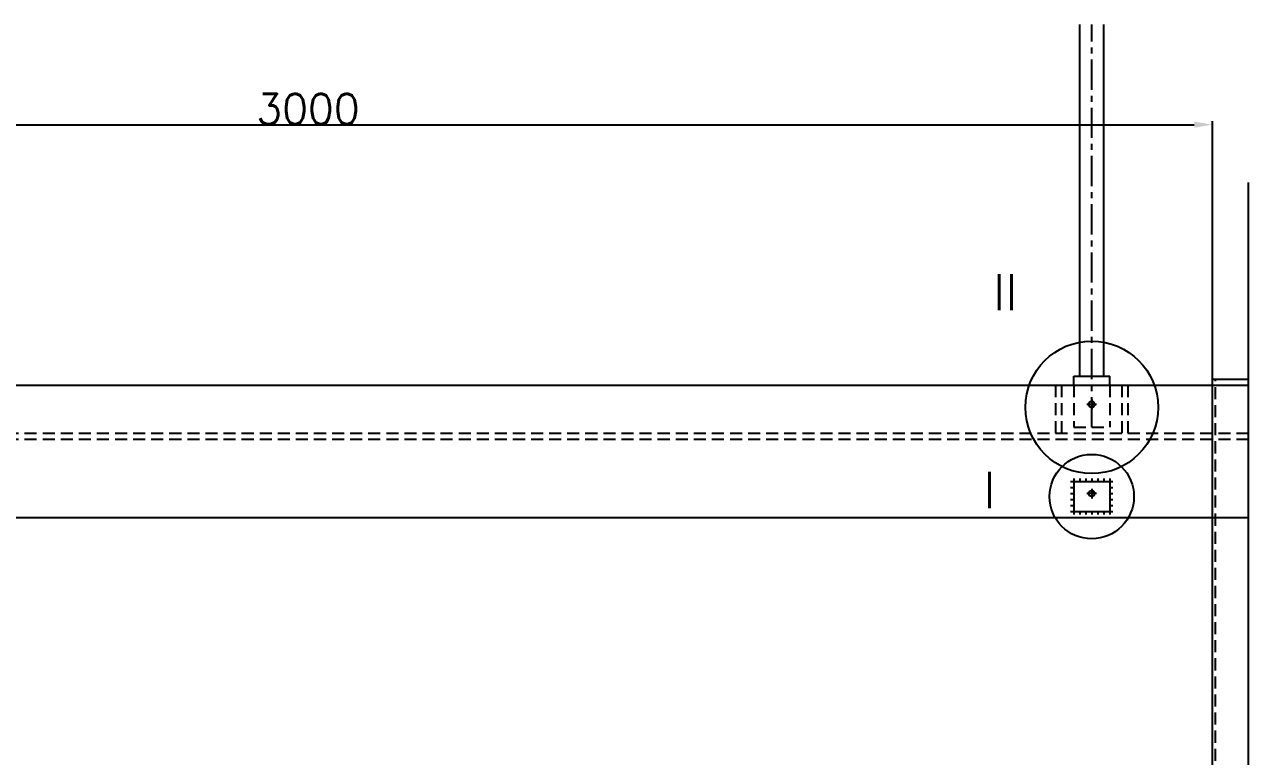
# Model space of a CAD drawing. Header units: metres. Extents: x 444 to 3227, y -3167 to -392.
# Drawn here: x 774.9 to 876.4, y -2149.7 to -2088.9 of the extents above; entities that cross this region are included whole.
import ezdxf

# ---------------------------------------------------------------- set-up
doc = ezdxf.new("R2010")
doc.units = ezdxf.units.M
doc.linetypes.add('CENTERX2', pattern=[4, 2.5, -0.5, 0.5, -0.5])
doc.linetypes.add('DASHEDX2', pattern=[1.5, 1, -0.5])
doc.layers.get('DEFPOINTS').update_dxf_attribs({"linetype": 'CONTINUOUS'})
for name, color, linetype in [('BANGUNAN', 7, 'CONTINUOUS'), ('DIMENSI', 7, 'CONTINUOUS'), ('TEX', 7, 'CONTINUOUS')]:
    doc.layers.add(name, color=color, linetype=linetype)
doc.styles.get("Standard").update_dxf_attribs({"font": 'Simplex.shx', "height": 2.5})
doc.dimstyles.new('Skala 200', dxfattribs={"dimtxt": 0.2, "dimasz": 1.5, "dimexe": 0.3, "dimexo": 0.1, "dimgap": 0.05, "dimtad": 3, "dimtih": 1, "dimtoh": 1, "dimdec": 0, "dimlfac": 2, "dimzin": 0, "dimdsep": 46, "dimtxsty": 'Standard', "dimcen": -0.2, "dimclrd": 8, "dimclre": 8, "dimclrt": 10, "dimadec": 0, "dimazin": 0, "dimtfac": 1, "dimtdec": 0, "dimtofl": 0, "dimtmove": 0, "dimatfit": 3, "dimfxl": 1, "dimtolj": 1, "dimtzin": 0, "dimarcsym": 0})

# ---------------------------------------------------------------- blocks, each defined once
blk = doc.blocks.new('*D135')
at = {"layer": 'DEFPOINTS', "color": 0}
for p in [(873.43, -2097.24), (723.43, -2118.84), (873.43, -2118.84)]:
    blk.add_point(p, dxfattribs=at)
at = {"layer": 'DIMENSI', "color": 8, "lineweight": -2}
for p, q in [((723.43, -2118.74), (723.43, -2096.94)), ((873.43, -2118.74), (873.43, -2096.94)), ((724.93, -2097.24), (871.93, -2097.24))]:
    blk.add_line(p, q, dxfattribs=at)
at = {"layer": 'DIMENSI', "color": 8}
for points in [[(724.93, -2096.99), (724.93, -2097.49), (723.43, -2097.24)], [(871.93, -2096.99), (871.93, -2097.49), (873.43, -2097.24)]]:
    blk.add_solid(points, dxfattribs=at)
at = {"layer": 'DIMENSI', "color": 10, "insert": (798.43, -2095.94), "char_height": 2.5, "attachment_point": 5}
blk.add_mtext('\\A1;3000', dxfattribs=at)

msp = doc.modelspace()

# ---------------------------------------------------------------- linework, layer by layer
at = {"layer": 'BANGUNAN', "color": 1, "linetype": 'ByBlock'}
for p, q in [((862.42763, -2118.08783), (862.42763, -2088.92943)), ((864.42763, -2118.08783), (864.42763, -2088.92943))]:
    msp.add_line(p, q, dxfattribs=at)
at = {"layer": 'BANGUNAN', "color": 1, "linetype": 'CENTERX2'}
msp.add_line((863.42763, -2122.33783), (863.42763, -2088.92943), dxfattribs=at)
at = {"layer": 'BANGUNAN', "color": 3}
msp.add_line((876.42763, -2199.50236), (876.42763, -2102.03783), dxfattribs=at)
at = {"layer": 'BANGUNAN', "color": 2, "linetype": 'ByBlock'}
for p, q in [((861.92763, -2118.83783), (861.92763, -2118.08783)), ((864.92763, -2118.83783), (864.92763, -2118.08783)), ((861.92763, -2126.58783), (861.92763, -2129.58783)), ((862.42763, -2126.58783), (862.42763, -2126.83783)), ((862.92763, -2126.58783), (862.92763, -2126.83783)), ((863.42763, -2126.58783), (863.42763, -2126.83783)), ((863.92763, -2126.58783), (863.92763, -2126.83783)), ((864.42763, -2126.58783), (864.42763, -2126.83783)), ((864.92763, -2126.58783), (864.92763, -2129.33783)), ((864.92763, -2126.58783), (864.92763, -2129.58783)), ((861.67763, -2126.83783), (864.92763, -2126.83783)), ((861.67763, -2127.33783), (861.92763, -2127.33783)), ((864.92763, -2126.83783), (865.17763, -2126.83783)), ((864.92763, -2127.33783), (865.17763, -2127.33783)), ((861.67763, -2127.83783), (861.92763, -2127.83783)), ((861.67763, -2128.33783), (861.92763, -2128.33783)), ((864.92763, -2127.83783), (865.17763, -2127.83783)), ((864.92763, -2128.33783), (865.17763, -2128.33783)), ((861.67763, -2128.83783), (861.92763, -2128.83783)), ((861.67763, -2129.33783), (861.92763, -2129.33783)), ((861.92763, -2129.33783), (864.92763, -2129.33783)), ((862.42763, -2129.33783), (862.42763, -2129.58783)), ((862.92763, -2129.33783), (862.92763, -2129.58783)), ((863.42763, -2129.33783), (863.42763, -2129.58783)), ((863.92763, -2129.33783), (863.92763, -2129.58783)), ((864.42763, -2129.33783), (864.42763, -2129.58783)), ((864.92763, -2128.83783), (865.17763, -2128.83783)), ((864.92763, -2129.33783), (865.17763, -2129.33783)), ((570.42763, -2129.83783), (876.42763, -2129.83783))]:
    msp.add_line(p, q, dxfattribs=at)
at = {"layer": 'BANGUNAN', "color": 2}
for p, q in [((861.92763, -2118.08783), (864.92763, -2118.08783)), ((873.42763, -2199.50236), (873.42763, -2118.33783)), ((873.42763, -2118.33783), (876.42763, -2118.33783)), ((602.42763, -2118.83783), (876.42763, -2118.83783))]:
    msp.add_line(p, q, dxfattribs=at)
at = {"layer": 'BANGUNAN', "color": 2, "linetype": 'DASHEDX2'}
for p, q in [((873.67763, -2199.50236), (873.67763, -2118.33783)), ((860.42763, -2118.83783), (860.42763, -2122.83783)), ((860.92763, -2118.83783), (860.92763, -2122.83783)), ((861.92763, -2118.83783), (861.92763, -2122.33783)), ((864.92763, -2118.83783), (864.92763, -2122.33783)), ((865.92763, -2118.83783), (865.92763, -2122.83783)), ((866.42763, -2118.83783), (866.42763, -2122.83783)), ((861.92763, -2122.33783), (864.92763, -2122.33783)), ((602.42763, -2122.83783), (876.42763, -2122.83783)), ((602.42763, -2123.33783), (876.42763, -2123.33783))]:
    msp.add_line(p, q, dxfattribs=at)
at = {"layer": 'BANGUNAN', "color": 1}
for p, q in [((863.82763, -2120.43783), (863.02763, -2120.43783)), ((863.42763, -2120.03783), (863.42763, -2120.83783)), ((863.42763, -2127.43783), (863.42763, -2128.23783)), ((863.82763, -2127.83783), (863.02763, -2127.83783))]:
    msp.add_line(p, q, dxfattribs=at)
for centre, radius in [((863.42763, -2120.68783), 5.5), ((863.42763, -2120.43783), 0.25), ((863.42763, -2128.08783), 3.5), ((863.42763, -2127.83783), 0.25)]:
    msp.add_circle(centre, radius, dxfattribs=at)

# ---------------------------------------------------------------- texts
at = {"layer": 'TEX', "color": 4}
for s, p in [('II', (855.22763, -2112.63783)), ('I', (854.42763, -2129.03783))]:
    msp.add_text(s, height=3, dxfattribs=at).set_placement(p)

# ---------------------------------------------------------------- dimensions: what is measured, and where the dimension line sits
at = {"layer": 'DIMENSI'}
dim = msp.add_linear_dim(base=(873.42763, -2097.23783), p1=(723.42763, -2118.83783), p2=(873.42763, -2118.83783), text='3000', dimstyle='Skala 200', dxfattribs=at)
dim.commit()
dim.dimension.update_dxf_attribs({"geometry": '*D135', "text_midpoint": (798.42763, -2095.93783)})

doc.saveas('drawing.dxf')
